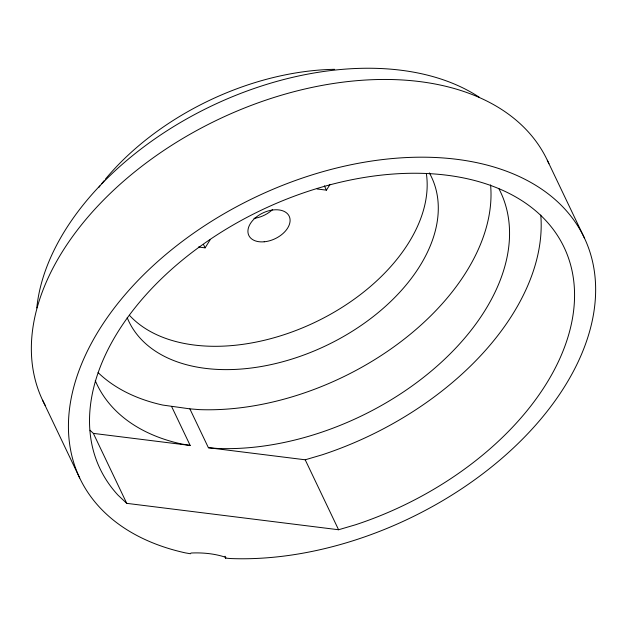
<?xml version="1.0" encoding="UTF-8"?>
<svg xmlns="http://www.w3.org/2000/svg" width="627" height="627" viewBox="0 0 627 627"><rect width="100%" height="100%" fill="white"/><g stroke="black" fill="none" stroke-linecap="round" stroke-linejoin="round"><path stroke-width="0.94" d="M198.43 247.022L205.107 247.853L210.084 239.906M317.144 188.986L326.44 190.146L330.014 184.44M225.422 558.116L225.885 557.379A103.416 65.921 -25.5 0 0 190.984 553.03L190.53 553.766L185.341 552.873A279.43 178.115 -25.5 0 1 200.483 228.463A279.43 178.115 -25.5 0 1 595.101 277.651A279.43 178.115 -25.5 0 1 230.885 558.555L225.422 558.116L225.054 556.227M98.071 372.579A223.549 142.494 -25.5 0 0 162.769 405.066L189.863 408.859L208.399 447.725L305.208 459.795L322.168 454.81A257.078 163.866 -25.5 0 0 540.772 215.037M338.58 529.752L355.54 524.768A257.078 163.866 -25.5 0 0 568.289 257.485A257.078 163.866 -25.5 0 0 246.866 217.42A257.078 163.866 -25.5 0 0 118.025 495.165L126.74 503.348L338.58 529.752L305.208 459.795M189.863 408.859L199.214 409.611A223.549 142.494 -25.5 0 0 490.58 184.887M208.399 447.725L217.749 448.477A223.549 142.494 -25.5 0 0 442.153 361.52A223.549 142.494 -25.5 0 0 498.88 188.664M90.022 430.24L93.368 433.39L190.177 445.452L171.641 406.586M190.177 445.452L181.313 443.94A223.549 142.494 -25.5 0 1 95.265 380.628M547.308 160.23L584.388 237.962M324.378 185.827L326.44 190.146M203.454 244.405L205.107 247.853M93.368 433.39L126.74 503.348M42.612 400.261L79.692 477.993M45.246 405.465A279.43 178.115 -25.5 0 1 217.342 119.929A279.43 178.115 -25.5 0 1 548.907 163.765M36.797 307.935A262.58 167.378 -25.5 0 1 212.192 105.657A262.58 167.378 -25.5 0 1 479.483 97.389M98.8 187.434A217.867 138.873 -25.5 0 1 99.944 185.945M101.684 183.719A217.867 138.873 -25.5 0 1 104.058 180.764M105.273 179.291A217.867 138.873 -25.5 0 1 334.653 69.315M429.346 172.903A167.66 106.872 -25.5 0 1 326.549 345.414A167.66 106.872 -25.5 0 1 127.187 317.67M426.431 174.047A167.66 106.872 -25.5 0 1 314.754 322.419A167.66 106.872 -25.5 0 1 129.436 315.303M272.62 209.496A22.353 14.249 -25.5 0 1 253.966 218.368M264.194 241.787A22.353 14.249 -25.5 0 0 289.196 216.229A22.353 14.249 -25.5 0 0 253.629 219.481A22.353 14.249 -25.5 0 0 264.194 241.787"/></g></svg>
